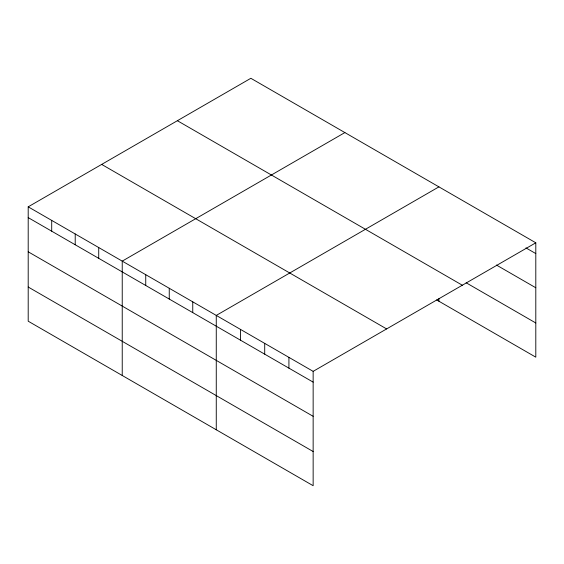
<?xml version="1.0" encoding="UTF-8"?>
<svg xmlns="http://www.w3.org/2000/svg" width="564" height="564" viewBox="0 0 564 564"><rect width="100%" height="100%" fill="white"/><g stroke="black" fill="none" stroke-linecap="round" stroke-linejoin="round"><path stroke-width="0.85" d="M313.147 416.31L313.147 371.352L28.2 206.833L28.2 321.198L313.147 485.71L313.147 416.31L28.2 251.798M436.642 299.914L535.8 357.167L535.8 242.802L250.853 78.29L28.2 206.833M344.886 132.575L122.233 261.125L122.233 375.49M438.919 186.867L216.266 315.417L216.266 429.775M313.147 371.352L535.8 242.802M525.958 247.899L535.8 253.581M496.44 265.045L535.8 287.767M466.167 282.783L535.8 322.982M177.378 120.71L462.325 285.222M101.675 164.413L386.622 328.925M28.2 217.619L313.147 382.131M28.2 287.02L313.147 451.531M438.919 298.603L438.919 301.232M288.923 357.364L288.923 368.144M264.706 343.384L264.706 354.164M240.483 329.397L240.483 340.184M192.754 301.846L192.754 312.625M169.249 288.267L169.249 299.054M145.738 274.696L145.738 285.483M98.721 247.554L98.721 258.333M75.216 233.982L75.216 244.762M51.705 220.411L51.705 231.191"/></g></svg>
